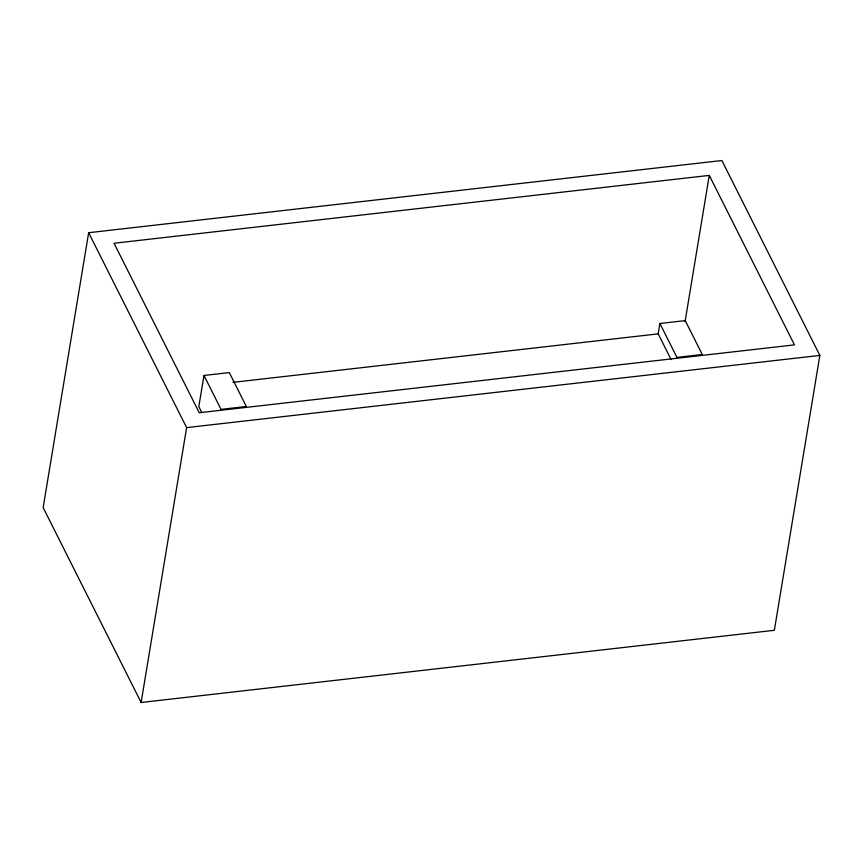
<?xml version="1.0" encoding="UTF-8"?>
<svg xmlns="http://www.w3.org/2000/svg" width="863" height="863" viewBox="0 0 863 863"><rect width="100%" height="100%" fill="white"/><g stroke="black" fill="none" stroke-linecap="round" stroke-linejoin="round"><path stroke-width="1.29" d="M88.652 232.708L43.15 507.584L141.122 702.482L774.348 630.292L819.85 355.416L721.878 160.518L88.652 232.708L186.624 427.617L141.122 702.482M203.981 375.47L221.014 409.375L246.343 406.484L229.31 372.589L203.981 375.47L198.824 406.592L201.769 412.438M671.112 359.58L658.189 333.862L659.904 323.496L685.233 320.605L702.266 354.499L676.937 357.39L659.904 323.496M685.049 321.672L709.267 175.394L114.045 243.258L199.234 412.741L794.467 344.876L709.267 175.394M232.945 382.352L658.189 333.862M186.624 427.617L819.85 355.416"/></g></svg>
